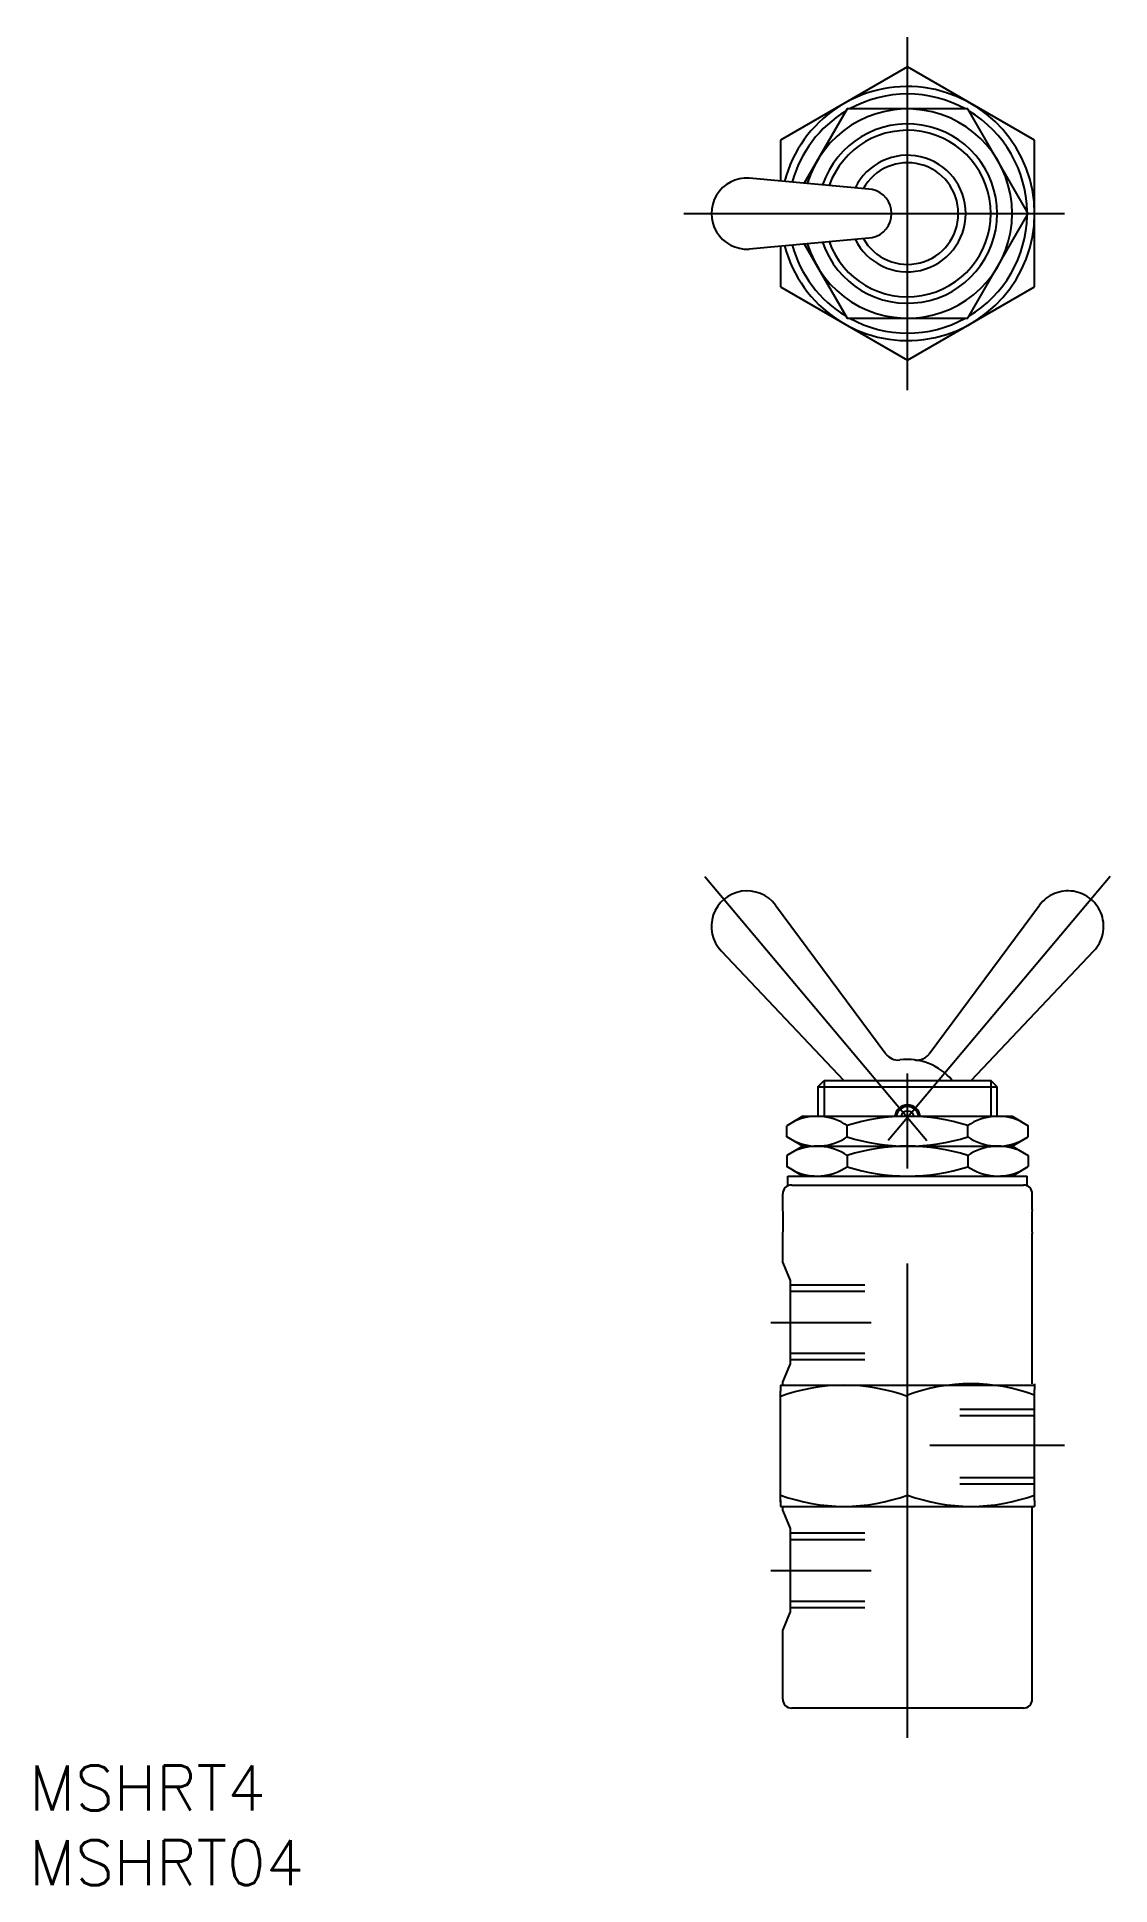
# Model space of a CAD drawing. Extents: x -58 to 14, y -112 to 12.
import ezdxf

# ---------------------------------------------------------------- set-up
doc = ezdxf.new("R2010")
doc.units = 0
for name, pattern in [('CENTER', [50.8, 31.75, -6.35, 6.35, -6.35]), ('DASHED', [19.05, 12.7, -6.35]), ('PHANTOM', [63.5, 31.75, -6.35, 6.35, -6.35, 6.35, -6.35])]:
    doc.linetypes.add(name, pattern=pattern)
doc.layers.get('0').update_dxf_attribs({"linetype": 'CONTINUOUS'})
doc.layers.add('CENTER', color=1, linetype='CENTER')
doc.styles.get("Standard").update_dxf_attribs({"font": 'txt.shx', "height": 3, "bigfont": 'bigfont.shx'})

# ---------------------------------------------------------------- blocks, each defined once
blk = doc.blocks.new('*U3')
at = {"color": 7, "linetype": 'CONTINUOUS'}
blk.add_text('MSHRT4', height=3, dxfattribs=at).set_placement((-58.76, -106.84))
blk = doc.blocks.new('*U4')
at = {"color": 7, "linetype": 'CONTINUOUS'}
blk.add_text('MSHRT04', height=3, dxfattribs=at).set_placement((-58.76, -111.84))

msp = doc.modelspace()

# ---------------------------------------------------------------- linework, layer by layer
at = {"color": 7, "linetype": 'CONTINUOUS'}
for p, q in [((0, 9.81), (-8.5, 4.91)), ((8.5, 4.91), (0, 9.81)), ((-4.04, 7), (-6.91, 2.03)), ((4.04, 7), (-4.04, 7)), ((8.08, 0), (4.04, 7)), ((-8.5, 4.91), (-8.5, 2.17)), ((8.5, -4.91), (8.5, 4.91)), ((-2.35, 1.6), (-10.6, 2.37)), ((4.04, -7), (8.08, 0)), ((-10.6, -2.37), (-2.35, -1.6)), ((-8.5, -2.17), (-8.5, -4.91)), ((-6.91, -2.03), (-4.04, -7)), ((-8.5, -4.91), (0, -9.81)), ((0, -9.81), (8.5, -4.91)), ((-4.04, -7), (4.04, -7)), ((-1.44, -56.24), (-8.83, -46.29)), ((-12.46, -49.34), (-4.27, -58)), ((-6, -58.43), (-5.57, -58)), ((-5.57, -58), (5.57, -58)), ((6, -58.43), (5.57, -58)), ((-6, -58.43), (6, -58.43)), ((-6, -58.43), (-6, -60.4)), ((6, -60.4), (6, -58.43)), ((-7, -60.4), (-8.08, -61.03)), ((-7, -60.4), (7, -60.4)), ((-6, -60.4), (6, -60.4)), ((7, -60.4), (8.08, -61.03)), ((-8.08, -61.77), (-8.08, -61.03)), ((-7, -62.4), (-8.08, -61.77)), ((-4.04, -61.77), (-4.04, -61.03)), ((4.04, -61.77), (4.04, -61.03)), ((7, -62.4), (8.08, -61.77)), ((8.08, -61.77), (8.08, -61.03)), ((-7, -62.4), (-8.08, -63.03)), ((-8.08, -63.03), (-8.08, -63.77)), ((-7, -62.4), (7, -62.4)), ((-4.04, -63.03), (-4.04, -63.77)), ((4.04, -63.03), (4.04, -63.77)), ((7, -62.4), (8.08, -63.03)), ((8.08, -63.03), (8.08, -63.77)), ((-7, -64.4), (-8.08, -63.77)), ((7, -64.4), (8.08, -63.77)), ((-8, -64.4), (8, -64.4)), ((-8, -65), (-8, -64.4)), ((-7.75, -65), (7.75, -65)), ((-7, -64.4), (7, -64.4)), ((-7, -65), (7, -65)), ((-7, -65), (7, -65)), ((-3.5, -65), (3.5, -65)), ((-3.5, -65), (3.5, -65)), ((8, -65), (8, -64.4)), ((-8.35, -66.65), (-8.35, -65.6)), ((8.35, -66.65), (8.35, -65.6)), ((-8.35, -70.2), (-8.35, -68.25)), ((8.35, -78.3), (8.35, -68.25)), ((-8.34, -70.2), (-8.35, -70.2)), ((-8.34, -70.2), (-7.84, -71.39)), ((-7.85, -71.39), (-7.85, -77.01)), ((-8.34, -78.2), (-7.84, -77.01)), ((-8.5, -78.4), (-8.5, -78.79)), ((-8.5, -78.4), (8.5, -78.4)), ((-8.5, -86.21), (-8.5, -78.79)), ((-8.35, -78.4), (-8.35, -78.2)), ((-8.35, -78.2), (-8.34, -78.2)), ((0, -86.11), (0, -78.69)), ((8.5, -78.3), (8.5, -78.69)), ((8.5, -86.11), (8.5, -78.69)), ((-8.5, -86.11), (-8.5, -86.5)), ((-8.5, -86.5), (8.5, -86.5)), ((-8.35, -86.8), (-8.35, -86.5)), ((8.35, -99.4), (8.35, -86.5)), ((8.5, -86.11), (8.5, -86.5)), ((-8.34, -86.8), (-8.35, -86.8)), ((-8.34, -86.8), (-7.84, -87.99)), ((-7.85, -87.99), (-7.85, -93.61)), ((-7.84, -87.99), (-7.85, -87.99)), ((-8.34, -94.8), (-7.84, -93.61)), ((-7.84, -93.61), (-7.85, -93.61)), ((-8.35, -99.4), (-8.35, -94.8)), ((-8.34, -94.8), (-8.35, -94.8)), ((7.75, -100), (-7.75, -100))]:
    msp.add_line(p, q, dxfattribs=at)
at = {"color": 3, "linetype": 'PHANTOM'}
for p, q in [((13.55, -44.35), (-1.29, -62.03)), ((8.83, -46.29), (1.44, -56.24)), ((4.27, -58), (12.46, -49.34))]:
    msp.add_line(p, q, dxfattribs=at)
at = {"color": 3, "linetype": 'CONTINUOUS'}
for p, q in [((-5.57, -58), (-5.57, -60.39)), ((5.57, -58), (5.57, -60.4))]:
    msp.add_line(p, q, dxfattribs=at)
at = {"color": 3, "linetype": 'DASHED'}
for p, q in [((-2.85, -71.7), (-7.85, -71.7)), ((-2.85, -72.13), (-7.85, -72.13)), ((-2.85, -76.27), (-7.85, -76.27)), ((-2.85, -76.7), (-7.85, -76.7)), ((3.5, -80), (8.5, -80)), ((3.5, -80.43), (8.5, -80.43)), ((3.5, -84.57), (8.5, -84.57)), ((3.5, -85), (8.5, -85)), ((-2.85, -88.3), (-7.85, -88.3)), ((-2.85, -88.73), (-7.85, -88.73)), ((-2.85, -92.87), (-7.85, -92.87)), ((-2.85, -93.3), (-7.85, -93.3))]:
    msp.add_line(p, q, dxfattribs=at)
at = {"color": 7, "linetype": 'CONTINUOUS'}
for centre, radius, start, end in [((0, 0), 8.5, 194.6444, 165.3556), ((0, 0), 8, 61.045, 118.955), ((0, 0), 8, 121.045, 164.7686), ((0, 0), 7, 196.6615, 163.3385), ((0, 0), 8, 1.045, 58.955), ((0, 0), 6, 198.5798, 161.4202), ((0, 0), 3.9, 205.9695, 154.0305), ((0, 0), 3.4, 209.1766, 150.8234), ((-10.74, 0), 2.38, 86.5612, 273.4388), ((-2.7, 0), 1.64, 282.1105, 77.8895), ((0, 0), 8, 301.045, 358.955), ((0, 0), 8, 195.2314, 238.955), ((0, 0), 8, 241.045, 298.955), ((-10.74, -47.7), 2.38, 36.5612, 223.4388), ((-0.64, -55.64), 1, 216.5612, 277.4513), ((0, -60.5), 3.9, 39.8683, 97.4513), ((-6.06, -63.98), 3.58, 55.6158, 115.6158), ((0, -73.77), 13.37, 72.412, 107.588), ((0, -60.5), 0.85, 6.7563, 173.2437), ((0, -60.5), 0.75, 7.6623, 172.3377), ((0, -60.5), 0.45, 12.8396, 167.1604), ((6.06, -63.98), 3.58, 64.3842, 124.3842), ((-6.06, -58.82), 3.58, 244.3842, 304.3842), ((0, -49.03), 13.37, 252.412, 287.588), ((6.06, -58.82), 3.58, 235.6158, 295.6158), ((-6.06, -65.98), 3.58, 55.6158, 115.6158), ((0, -75.77), 13.37, 72.412, 107.588), ((6.06, -65.98), 3.58, 64.3842, 124.3842), ((-6.06, -60.82), 3.58, 244.3842, 304.3842), ((0, -51.03), 13.37, 252.412, 287.588), ((6.06, -60.82), 3.58, 235.6158, 295.6158), ((-7.75, -65.6), 0.6, 90, 180), ((7.75, -65.6), 0.6, 0, 90), ((-17.81, -67.45), 9.5, 355.1684, 4.8316), ((17.81, -67.45), 9.5, 175.1684, 184.8316), ((-4.25, -90.69), 12.29, 69.7742, 110.2258), ((4.25, -90.59), 12.29, 69.7742, 110.2258), ((-4.25, -74.21), 12.29, 249.7742, 290.2258), ((4.25, -74.21), 12.29, 249.7742, 290.2258), ((-7.75, -99.4), 0.6, 180, 270), ((7.75, -99.4), 0.6, 270, 0)]:
    msp.add_arc(centre, radius, start, end, dxfattribs=at)
at = {"color": 3, "linetype": 'CONTINUOUS'}
msp.add_arc((0, 0), 5.57, 199.6304, 160.3696, dxfattribs=at)
at = {"color": 3, "linetype": 'PHANTOM'}
for centre, radius, start, end in [((10.74, -47.7), 2.38, 316.5612, 143.4388), ((0.64, -55.64), 1, 262.5487, 323.4388)]:
    msp.add_arc(centre, radius, start, end, dxfattribs=at)
at = {"layer": 'CENTER', "color": 1, "linetype": 'CENTER'}
for p, q in [((0, -11.81), (0, 11.81)), ((-14.96, 0), (10.5, 0)), ((-13.55, -44.35), (1.29, -62.03)), ((0, -102), (0, -54.6)), ((-9.14, -74.2), (-3.04, -74.2)), ((-8.94, -74.2), (-2.44, -74.2)), ((1.5, -82.4), (10.5, -82.4)), ((-9.14, -90.8), (-3.04, -90.8)), ((-8.94, -90.8), (-2.44, -90.8))]:
    msp.add_line(p, q, dxfattribs=at)

# ---------------------------------------------------------------- block references
at = {"color": 7, "linetype": 'CONTINUOUS'}
for name in ['*U3', '*U4']:
    msp.add_blockref(name, (0, 0), dxfattribs=at)

doc.saveas('drawing.dxf')
